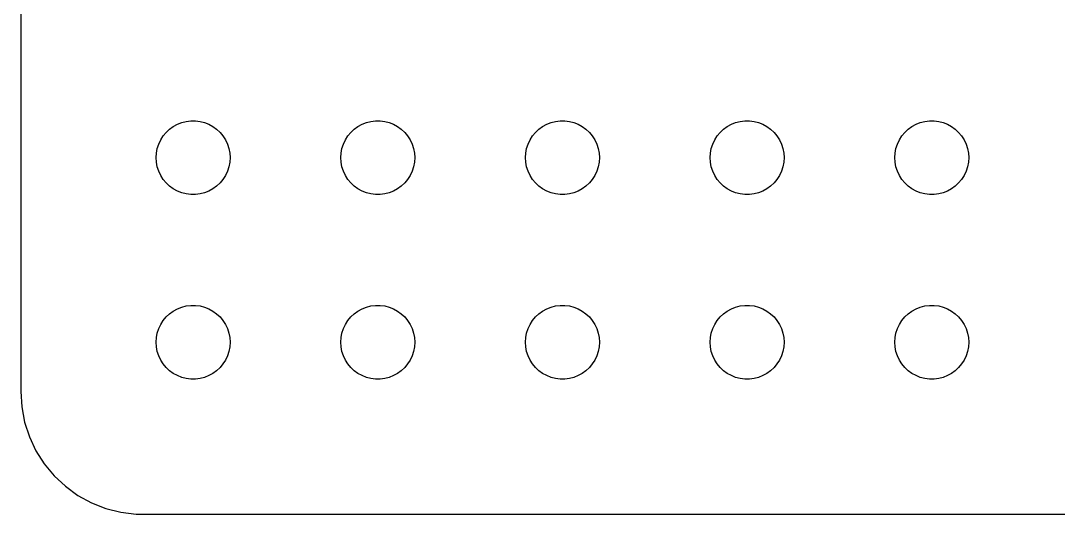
# Model space of a CAD drawing. Header units: metres. Extents: x -180 to 180, y -22 to 22.
# Drawn here: x -179.5 to -137.36, y -21.99 to -1.94 of the extents above; entities that cross this region are included whole.
import ezdxf

# ---------------------------------------------------------------- set-up
doc = ezdxf.new("R2010")
doc.units = ezdxf.units.M

msp = doc.modelspace()

# ---------------------------------------------------------------- linework, layer by layer
for p, q in [((-179.5, 17), (-179.5, -17)), ((-173.456, -6.34422), (-173.304, -6.23351)), ((-173.304, -6.23351), (-173.139, -6.14275)), ((-173.139, -6.14275), (-172.964, -6.07341)), ((-172.964, -6.07341), (-172.781, -6.02657)), ((-172.781, -6.02657), (-172.594, -6.00294)), ((-172.594, -6.00294), (-172.406, -6.00294)), ((-172.406, -6.00294), (-172.219, -6.02657)), ((-172.219, -6.02657), (-172.036, -6.07341)), ((-172.036, -6.07341), (-171.861, -6.14275)), ((-171.861, -6.14275), (-171.696, -6.23351)), ((-171.696, -6.23351), (-171.544, -6.34422)), ((-165.956, -6.34422), (-165.804, -6.23351)), ((-165.804, -6.23351), (-165.639, -6.14275)), ((-165.639, -6.14275), (-165.464, -6.07341)), ((-165.464, -6.07341), (-165.281, -6.02657)), ((-165.281, -6.02657), (-165.094, -6.00294)), ((-165.094, -6.00294), (-164.906, -6.00294)), ((-164.906, -6.00294), (-164.719, -6.02657)), ((-164.719, -6.02657), (-164.536, -6.07341)), ((-164.536, -6.07341), (-164.361, -6.14275)), ((-164.361, -6.14275), (-164.196, -6.23351)), ((-164.196, -6.23351), (-164.044, -6.34422)), ((-158.456, -6.34422), (-158.304, -6.23351)), ((-158.304, -6.23351), (-158.139, -6.14275)), ((-158.139, -6.14275), (-157.964, -6.07341)), ((-157.964, -6.07341), (-157.781, -6.02657)), ((-157.781, -6.02657), (-157.594, -6.00294)), ((-157.594, -6.00294), (-157.406, -6.00294)), ((-157.406, -6.00294), (-157.219, -6.02657)), ((-157.219, -6.02657), (-157.036, -6.07341)), ((-157.036, -6.07341), (-156.861, -6.14275)), ((-156.861, -6.14275), (-156.696, -6.23351)), ((-156.696, -6.23351), (-156.544, -6.34422)), ((-150.956, -6.34422), (-150.804, -6.23351)), ((-150.804, -6.23351), (-150.639, -6.14275)), ((-150.639, -6.14275), (-150.464, -6.07341)), ((-150.464, -6.07341), (-150.281, -6.02657)), ((-150.281, -6.02657), (-150.094, -6.00294)), ((-150.094, -6.00294), (-149.906, -6.00294)), ((-149.906, -6.00294), (-149.719, -6.02657)), ((-149.719, -6.02657), (-149.536, -6.07341)), ((-149.536, -6.07341), (-149.361, -6.14275)), ((-149.361, -6.14275), (-149.196, -6.23351)), ((-149.196, -6.23351), (-149.044, -6.34422)), ((-143.456, -6.34422), (-143.304, -6.23351)), ((-143.304, -6.23351), (-143.139, -6.14275)), ((-143.139, -6.14275), (-142.964, -6.07341)), ((-142.964, -6.07341), (-142.781, -6.02657)), ((-142.781, -6.02657), (-142.594, -6.00294)), ((-142.594, -6.00294), (-142.406, -6.00294)), ((-142.406, -6.00294), (-142.219, -6.02657)), ((-142.219, -6.02657), (-142.036, -6.07341)), ((-142.036, -6.07341), (-141.861, -6.14275)), ((-141.861, -6.14275), (-141.696, -6.23351)), ((-141.696, -6.23351), (-141.544, -6.34422)), ((-173.814, -6.77736), (-173.714, -6.61832)), ((-173.714, -6.61832), (-173.593, -6.47318)), ((-173.593, -6.47318), (-173.456, -6.34422)), ((-171.544, -6.34422), (-171.407, -6.47318)), ((-171.407, -6.47318), (-171.286, -6.61832)), ((-171.286, -6.61832), (-171.186, -6.77736)), ((-166.314, -6.77736), (-166.214, -6.61832)), ((-166.214, -6.61832), (-166.093, -6.47318)), ((-166.093, -6.47318), (-165.956, -6.34422)), ((-164.044, -6.34422), (-163.907, -6.47318)), ((-163.907, -6.47318), (-163.786, -6.61832)), ((-163.786, -6.61832), (-163.686, -6.77736)), ((-158.814, -6.77736), (-158.714, -6.61832)), ((-158.714, -6.61832), (-158.593, -6.47318)), ((-158.593, -6.47318), (-158.456, -6.34422)), ((-156.544, -6.34422), (-156.407, -6.47318)), ((-156.407, -6.47318), (-156.286, -6.61832)), ((-156.286, -6.61832), (-156.186, -6.77736)), ((-151.314, -6.77736), (-151.214, -6.61832)), ((-151.214, -6.61832), (-151.093, -6.47318)), ((-151.093, -6.47318), (-150.956, -6.34422)), ((-149.044, -6.34422), (-148.907, -6.47318)), ((-148.907, -6.47318), (-148.786, -6.61832)), ((-148.786, -6.61832), (-148.686, -6.77736)), ((-143.814, -6.77736), (-143.714, -6.61832)), ((-143.714, -6.61832), (-143.593, -6.47318)), ((-143.593, -6.47318), (-143.456, -6.34422)), ((-141.544, -6.34422), (-141.407, -6.47318)), ((-141.407, -6.47318), (-141.286, -6.61832)), ((-141.286, -6.61832), (-141.186, -6.77736)), ((-173.988, -7.312), (-173.953, -7.12695)), ((-173.953, -7.12695), (-173.895, -6.9478)), ((-173.895, -6.9478), (-173.814, -6.77736)), ((-171.186, -6.77736), (-171.105, -6.9478)), ((-171.105, -6.9478), (-171.047, -7.12695)), ((-171.047, -7.12695), (-171.012, -7.312)), ((-166.488, -7.312), (-166.453, -7.12695)), ((-166.453, -7.12695), (-166.395, -6.9478)), ((-166.395, -6.9478), (-166.314, -6.77736)), ((-163.686, -6.77736), (-163.605, -6.9478)), ((-163.605, -6.9478), (-163.547, -7.12695)), ((-163.547, -7.12695), (-163.512, -7.312)), ((-158.988, -7.312), (-158.953, -7.12695)), ((-158.953, -7.12695), (-158.895, -6.9478)), ((-158.895, -6.9478), (-158.814, -6.77736)), ((-156.186, -6.77736), (-156.105, -6.9478)), ((-156.105, -6.9478), (-156.047, -7.12695)), ((-156.047, -7.12695), (-156.012, -7.312)), ((-151.488, -7.312), (-151.453, -7.12695)), ((-151.453, -7.12695), (-151.395, -6.9478)), ((-151.395, -6.9478), (-151.314, -6.77736)), ((-148.686, -6.77736), (-148.605, -6.9478)), ((-148.605, -6.9478), (-148.547, -7.12695)), ((-148.547, -7.12695), (-148.512, -7.312)), ((-143.988, -7.312), (-143.953, -7.12695)), ((-143.953, -7.12695), (-143.895, -6.9478)), ((-143.895, -6.9478), (-143.814, -6.77736)), ((-141.186, -6.77736), (-141.105, -6.9478)), ((-141.105, -6.9478), (-141.047, -7.12695)), ((-141.047, -7.12695), (-141.012, -7.312)), ((-174, -7.5), (-173.988, -7.312)), ((-173.988, -7.68799), (-174, -7.5)), ((-171.012, -7.312), (-171, -7.5)), ((-171, -7.5), (-171.012, -7.68799)), ((-166.5, -7.5), (-166.488, -7.312)), ((-166.488, -7.68799), (-166.5, -7.5)), ((-163.512, -7.312), (-163.5, -7.5)), ((-163.5, -7.5), (-163.512, -7.68799)), ((-159, -7.5), (-158.988, -7.312)), ((-158.988, -7.68799), (-159, -7.5)), ((-156.012, -7.312), (-156, -7.5)), ((-156, -7.5), (-156.012, -7.68799)), ((-151.5, -7.5), (-151.488, -7.312)), ((-151.488, -7.68799), (-151.5, -7.5)), ((-148.512, -7.312), (-148.5, -7.5)), ((-148.5, -7.5), (-148.512, -7.68799)), ((-144, -7.5), (-143.988, -7.312)), ((-143.988, -7.68799), (-144, -7.5)), ((-141.012, -7.312), (-141, -7.5)), ((-141, -7.5), (-141.012, -7.68799)), ((-173.953, -7.87303), (-173.988, -7.68799)), ((-173.895, -8.05219), (-173.953, -7.87303)), ((-171.047, -7.87303), (-171.105, -8.05219)), ((-171.012, -7.68799), (-171.047, -7.87303)), ((-166.453, -7.87303), (-166.488, -7.68799)), ((-166.395, -8.05219), (-166.453, -7.87303)), ((-163.547, -7.87303), (-163.605, -8.05219)), ((-163.512, -7.68799), (-163.547, -7.87303)), ((-158.953, -7.87303), (-158.988, -7.68799)), ((-158.895, -8.05219), (-158.953, -7.87303)), ((-156.047, -7.87303), (-156.105, -8.05219)), ((-156.012, -7.68799), (-156.047, -7.87303)), ((-151.453, -7.87303), (-151.488, -7.68799)), ((-151.395, -8.05219), (-151.453, -7.87303)), ((-148.547, -7.87303), (-148.605, -8.05219)), ((-148.512, -7.68799), (-148.547, -7.87303)), ((-143.953, -7.87303), (-143.988, -7.68799)), ((-143.895, -8.05219), (-143.953, -7.87303)), ((-141.047, -7.87303), (-141.105, -8.05219)), ((-141.012, -7.68799), (-141.047, -7.87303)), ((-173.814, -8.22263), (-173.895, -8.05219)), ((-173.714, -8.38167), (-173.814, -8.22263)), ((-173.593, -8.52681), (-173.714, -8.38167)), ((-171.286, -8.38167), (-171.407, -8.52681)), ((-171.186, -8.22263), (-171.286, -8.38167)), ((-171.105, -8.05219), (-171.186, -8.22263)), ((-166.314, -8.22263), (-166.395, -8.05219)), ((-166.214, -8.38167), (-166.314, -8.22263)), ((-166.093, -8.52681), (-166.214, -8.38167)), ((-163.786, -8.38167), (-163.907, -8.52681)), ((-163.686, -8.22263), (-163.786, -8.38167)), ((-163.605, -8.05219), (-163.686, -8.22263)), ((-158.814, -8.22263), (-158.895, -8.05219)), ((-158.714, -8.38167), (-158.814, -8.22263)), ((-158.593, -8.52681), (-158.714, -8.38167)), ((-156.286, -8.38167), (-156.407, -8.52681)), ((-156.186, -8.22263), (-156.286, -8.38167)), ((-156.105, -8.05219), (-156.186, -8.22263)), ((-151.314, -8.22263), (-151.395, -8.05219)), ((-151.214, -8.38167), (-151.314, -8.22263)), ((-151.093, -8.52681), (-151.214, -8.38167)), ((-148.786, -8.38167), (-148.907, -8.52681)), ((-148.686, -8.22263), (-148.786, -8.38167)), ((-148.605, -8.05219), (-148.686, -8.22263)), ((-143.814, -8.22263), (-143.895, -8.05219)), ((-143.714, -8.38167), (-143.814, -8.22263)), ((-143.593, -8.52681), (-143.714, -8.38167)), ((-141.286, -8.38167), (-141.407, -8.52681)), ((-141.186, -8.22263), (-141.286, -8.38167)), ((-141.105, -8.05219), (-141.186, -8.22263)), ((-173.456, -8.65576), (-173.593, -8.52681)), ((-173.304, -8.76648), (-173.456, -8.65576)), ((-173.139, -8.85724), (-173.304, -8.76648)), ((-171.696, -8.76648), (-171.861, -8.85724)), ((-171.544, -8.65576), (-171.696, -8.76648)), ((-171.407, -8.52681), (-171.544, -8.65576)), ((-165.956, -8.65576), (-166.093, -8.52681)), ((-165.804, -8.76648), (-165.956, -8.65576)), ((-165.639, -8.85724), (-165.804, -8.76648)), ((-164.196, -8.76648), (-164.361, -8.85724)), ((-164.044, -8.65576), (-164.196, -8.76648)), ((-163.907, -8.52681), (-164.044, -8.65576)), ((-158.456, -8.65576), (-158.593, -8.52681)), ((-158.304, -8.76648), (-158.456, -8.65576)), ((-158.139, -8.85724), (-158.304, -8.76648)), ((-156.696, -8.76648), (-156.861, -8.85724)), ((-156.544, -8.65576), (-156.696, -8.76648)), ((-156.407, -8.52681), (-156.544, -8.65576)), ((-150.956, -8.65576), (-151.093, -8.52681)), ((-150.804, -8.76648), (-150.956, -8.65576)), ((-150.639, -8.85724), (-150.804, -8.76648)), ((-149.196, -8.76648), (-149.361, -8.85724)), ((-149.044, -8.65576), (-149.196, -8.76648)), ((-148.907, -8.52681), (-149.044, -8.65576)), ((-143.456, -8.65576), (-143.593, -8.52681)), ((-143.304, -8.76648), (-143.456, -8.65576)), ((-143.139, -8.85724), (-143.304, -8.76648)), ((-141.696, -8.76648), (-141.861, -8.85724)), ((-141.544, -8.65576), (-141.696, -8.76648)), ((-141.407, -8.52681), (-141.544, -8.65576)), ((-172.964, -8.92657), (-173.139, -8.85724)), ((-172.781, -8.97342), (-172.964, -8.92657)), ((-172.594, -8.99704), (-172.781, -8.97342)), ((-172.406, -8.99704), (-172.594, -8.99704)), ((-172.219, -8.97342), (-172.406, -8.99704)), ((-172.036, -8.92657), (-172.219, -8.97342)), ((-171.861, -8.85724), (-172.036, -8.92657)), ((-165.464, -8.92657), (-165.639, -8.85724)), ((-165.281, -8.97342), (-165.464, -8.92657)), ((-165.094, -8.99704), (-165.281, -8.97342)), ((-164.906, -8.99704), (-165.094, -8.99704)), ((-164.719, -8.97342), (-164.906, -8.99704)), ((-164.536, -8.92657), (-164.719, -8.97342)), ((-164.361, -8.85724), (-164.536, -8.92657)), ((-157.964, -8.92657), (-158.139, -8.85724)), ((-157.781, -8.97342), (-157.964, -8.92657)), ((-157.594, -8.99704), (-157.781, -8.97342)), ((-157.406, -8.99704), (-157.594, -8.99704)), ((-157.219, -8.97342), (-157.406, -8.99704)), ((-157.036, -8.92657), (-157.219, -8.97342)), ((-156.861, -8.85724), (-157.036, -8.92657)), ((-150.464, -8.92657), (-150.639, -8.85724)), ((-150.281, -8.97342), (-150.464, -8.92657)), ((-150.094, -8.99704), (-150.281, -8.97342)), ((-149.906, -8.99704), (-150.094, -8.99704)), ((-149.719, -8.97342), (-149.906, -8.99704)), ((-149.536, -8.92657), (-149.719, -8.97342)), ((-149.361, -8.85724), (-149.536, -8.92657)), ((-142.964, -8.92657), (-143.139, -8.85724)), ((-142.781, -8.97342), (-142.964, -8.92657)), ((-142.594, -8.99704), (-142.781, -8.97342)), ((-142.406, -8.99704), (-142.594, -8.99704)), ((-142.219, -8.97342), (-142.406, -8.99704)), ((-142.036, -8.92657), (-142.219, -8.97342)), ((-141.861, -8.85724), (-142.036, -8.92657)), ((-173.593, -13.9732), (-173.456, -13.8442)), ((-173.456, -13.8442), (-173.304, -13.7335)), ((-173.304, -13.7335), (-173.139, -13.6427)), ((-173.139, -13.6427), (-172.964, -13.5734)), ((-172.964, -13.5734), (-172.781, -13.5266)), ((-172.781, -13.5266), (-172.594, -13.5029)), ((-172.594, -13.5029), (-172.406, -13.5029)), ((-172.406, -13.5029), (-172.219, -13.5266)), ((-172.219, -13.5266), (-172.036, -13.5734)), ((-172.036, -13.5734), (-171.861, -13.6427)), ((-171.861, -13.6427), (-171.696, -13.7335)), ((-171.696, -13.7335), (-171.544, -13.8442)), ((-171.544, -13.8442), (-171.407, -13.9732)), ((-166.093, -13.9732), (-165.956, -13.8442)), ((-165.956, -13.8442), (-165.804, -13.7335)), ((-165.804, -13.7335), (-165.639, -13.6427)), ((-165.639, -13.6427), (-165.464, -13.5734)), ((-165.464, -13.5734), (-165.281, -13.5266)), ((-165.281, -13.5266), (-165.094, -13.5029)), ((-165.094, -13.5029), (-164.906, -13.5029)), ((-164.906, -13.5029), (-164.719, -13.5266)), ((-164.719, -13.5266), (-164.536, -13.5734)), ((-164.536, -13.5734), (-164.361, -13.6427)), ((-164.361, -13.6427), (-164.196, -13.7335)), ((-164.196, -13.7335), (-164.044, -13.8442)), ((-164.044, -13.8442), (-163.907, -13.9732)), ((-158.593, -13.9732), (-158.456, -13.8442)), ((-158.456, -13.8442), (-158.304, -13.7335)), ((-158.304, -13.7335), (-158.139, -13.6427)), ((-158.139, -13.6427), (-157.964, -13.5734)), ((-157.964, -13.5734), (-157.781, -13.5266)), ((-157.781, -13.5266), (-157.594, -13.5029)), ((-157.594, -13.5029), (-157.406, -13.5029)), ((-157.406, -13.5029), (-157.219, -13.5266)), ((-157.219, -13.5266), (-157.036, -13.5734)), ((-157.036, -13.5734), (-156.861, -13.6427)), ((-156.861, -13.6427), (-156.696, -13.7335)), ((-156.696, -13.7335), (-156.544, -13.8442)), ((-156.544, -13.8442), (-156.407, -13.9732)), ((-151.093, -13.9732), (-150.956, -13.8442)), ((-150.956, -13.8442), (-150.804, -13.7335)), ((-150.804, -13.7335), (-150.639, -13.6427)), ((-150.639, -13.6427), (-150.464, -13.5734)), ((-150.464, -13.5734), (-150.281, -13.5266)), ((-150.281, -13.5266), (-150.094, -13.5029)), ((-150.094, -13.5029), (-149.906, -13.5029)), ((-149.906, -13.5029), (-149.719, -13.5266)), ((-149.719, -13.5266), (-149.536, -13.5734)), ((-149.536, -13.5734), (-149.361, -13.6427)), ((-149.361, -13.6427), (-149.196, -13.7335)), ((-149.196, -13.7335), (-149.044, -13.8442)), ((-149.044, -13.8442), (-148.907, -13.9732)), ((-143.593, -13.9732), (-143.456, -13.8442)), ((-143.456, -13.8442), (-143.304, -13.7335)), ((-143.304, -13.7335), (-143.139, -13.6427)), ((-143.139, -13.6427), (-142.964, -13.5734)), ((-142.964, -13.5734), (-142.781, -13.5266)), ((-142.781, -13.5266), (-142.594, -13.5029)), ((-142.594, -13.5029), (-142.406, -13.5029)), ((-142.406, -13.5029), (-142.219, -13.5266)), ((-142.219, -13.5266), (-142.036, -13.5734)), ((-142.036, -13.5734), (-141.861, -13.6427)), ((-141.861, -13.6427), (-141.696, -13.7335)), ((-141.696, -13.7335), (-141.544, -13.8442)), ((-141.544, -13.8442), (-141.407, -13.9732)), ((-173.895, -14.4478), (-173.814, -14.2774)), ((-173.814, -14.2774), (-173.714, -14.1183)), ((-173.714, -14.1183), (-173.593, -13.9732)), ((-171.407, -13.9732), (-171.286, -14.1183)), ((-171.286, -14.1183), (-171.186, -14.2774)), ((-171.186, -14.2774), (-171.105, -14.4478)), ((-166.395, -14.4478), (-166.314, -14.2774)), ((-166.314, -14.2774), (-166.214, -14.1183)), ((-166.214, -14.1183), (-166.093, -13.9732)), ((-163.907, -13.9732), (-163.786, -14.1183)), ((-163.786, -14.1183), (-163.686, -14.2774)), ((-163.686, -14.2774), (-163.605, -14.4478)), ((-158.895, -14.4478), (-158.814, -14.2774)), ((-158.814, -14.2774), (-158.714, -14.1183)), ((-158.714, -14.1183), (-158.593, -13.9732)), ((-156.407, -13.9732), (-156.286, -14.1183)), ((-156.286, -14.1183), (-156.186, -14.2774)), ((-156.186, -14.2774), (-156.105, -14.4478)), ((-151.395, -14.4478), (-151.314, -14.2774)), ((-151.314, -14.2774), (-151.214, -14.1183)), ((-151.214, -14.1183), (-151.093, -13.9732)), ((-148.907, -13.9732), (-148.786, -14.1183)), ((-148.786, -14.1183), (-148.686, -14.2774)), ((-148.686, -14.2774), (-148.605, -14.4478)), ((-143.895, -14.4478), (-143.814, -14.2774)), ((-143.814, -14.2774), (-143.714, -14.1183)), ((-143.714, -14.1183), (-143.593, -13.9732)), ((-141.407, -13.9732), (-141.286, -14.1183)), ((-141.286, -14.1183), (-141.186, -14.2774)), ((-141.186, -14.2774), (-141.105, -14.4478)), ((-173.988, -14.812), (-173.953, -14.627)), ((-173.953, -14.627), (-173.895, -14.4478)), ((-171.105, -14.4478), (-171.047, -14.627)), ((-171.047, -14.627), (-171.012, -14.812)), ((-166.488, -14.812), (-166.453, -14.627)), ((-166.453, -14.627), (-166.395, -14.4478)), ((-163.605, -14.4478), (-163.547, -14.627)), ((-163.547, -14.627), (-163.512, -14.812)), ((-158.988, -14.812), (-158.953, -14.627)), ((-158.953, -14.627), (-158.895, -14.4478)), ((-156.105, -14.4478), (-156.047, -14.627)), ((-156.047, -14.627), (-156.012, -14.812)), ((-151.488, -14.812), (-151.453, -14.627)), ((-151.453, -14.627), (-151.395, -14.4478)), ((-148.605, -14.4478), (-148.547, -14.627)), ((-148.547, -14.627), (-148.512, -14.812)), ((-143.988, -14.812), (-143.953, -14.627)), ((-143.953, -14.627), (-143.895, -14.4478)), ((-141.105, -14.4478), (-141.047, -14.627)), ((-141.047, -14.627), (-141.012, -14.812)), ((-174, -15), (-173.988, -14.812)), ((-173.988, -15.188), (-174, -15)), ((-171.012, -14.812), (-171, -15)), ((-171, -15), (-171.012, -15.188)), ((-166.5, -15), (-166.488, -14.812)), ((-166.488, -15.188), (-166.5, -15)), ((-163.512, -14.812), (-163.5, -15)), ((-163.5, -15), (-163.512, -15.188)), ((-159, -15), (-158.988, -14.812)), ((-158.988, -15.188), (-159, -15)), ((-156.012, -14.812), (-156, -15)), ((-156, -15), (-156.012, -15.188)), ((-151.5, -15), (-151.488, -14.812)), ((-151.488, -15.188), (-151.5, -15)), ((-148.512, -14.812), (-148.5, -15)), ((-148.5, -15), (-148.512, -15.188)), ((-144, -15), (-143.988, -14.812)), ((-143.988, -15.188), (-144, -15)), ((-141.012, -14.812), (-141, -15)), ((-141, -15), (-141.012, -15.188)), ((-173.953, -15.373), (-173.988, -15.188)), ((-173.895, -15.5522), (-173.953, -15.373)), ((-173.814, -15.7226), (-173.895, -15.5522)), ((-171.105, -15.5522), (-171.186, -15.7226)), ((-171.047, -15.373), (-171.105, -15.5522)), ((-171.012, -15.188), (-171.047, -15.373)), ((-166.453, -15.373), (-166.488, -15.188)), ((-166.395, -15.5522), (-166.453, -15.373)), ((-166.314, -15.7226), (-166.395, -15.5522)), ((-163.605, -15.5522), (-163.686, -15.7226)), ((-163.547, -15.373), (-163.605, -15.5522)), ((-163.512, -15.188), (-163.547, -15.373)), ((-158.953, -15.373), (-158.988, -15.188)), ((-158.895, -15.5522), (-158.953, -15.373)), ((-158.814, -15.7226), (-158.895, -15.5522)), ((-156.105, -15.5522), (-156.186, -15.7226)), ((-156.047, -15.373), (-156.105, -15.5522)), ((-156.012, -15.188), (-156.047, -15.373)), ((-151.453, -15.373), (-151.488, -15.188)), ((-151.395, -15.5522), (-151.453, -15.373)), ((-151.314, -15.7226), (-151.395, -15.5522)), ((-148.605, -15.5522), (-148.686, -15.7226)), ((-148.547, -15.373), (-148.605, -15.5522)), ((-148.512, -15.188), (-148.547, -15.373)), ((-143.953, -15.373), (-143.988, -15.188)), ((-143.895, -15.5522), (-143.953, -15.373)), ((-143.814, -15.7226), (-143.895, -15.5522)), ((-141.105, -15.5522), (-141.186, -15.7226)), ((-141.047, -15.373), (-141.105, -15.5522)), ((-141.012, -15.188), (-141.047, -15.373)), ((-173.714, -15.8817), (-173.814, -15.7226)), ((-173.593, -16.0268), (-173.714, -15.8817)), ((-171.286, -15.8817), (-171.407, -16.0268)), ((-171.186, -15.7226), (-171.286, -15.8817)), ((-166.214, -15.8817), (-166.314, -15.7226)), ((-166.093, -16.0268), (-166.214, -15.8817)), ((-163.786, -15.8817), (-163.907, -16.0268)), ((-163.686, -15.7226), (-163.786, -15.8817)), ((-158.714, -15.8817), (-158.814, -15.7226)), ((-158.593, -16.0268), (-158.714, -15.8817)), ((-156.286, -15.8817), (-156.407, -16.0268)), ((-156.186, -15.7226), (-156.286, -15.8817)), ((-151.214, -15.8817), (-151.314, -15.7226)), ((-151.093, -16.0268), (-151.214, -15.8817)), ((-148.786, -15.8817), (-148.907, -16.0268)), ((-148.686, -15.7226), (-148.786, -15.8817)), ((-143.714, -15.8817), (-143.814, -15.7226)), ((-143.593, -16.0268), (-143.714, -15.8817)), ((-141.286, -15.8817), (-141.407, -16.0268)), ((-141.186, -15.7226), (-141.286, -15.8817)), ((-173.456, -16.1558), (-173.593, -16.0268)), ((-173.304, -16.2665), (-173.456, -16.1558)), ((-173.139, -16.3572), (-173.304, -16.2665)), ((-172.964, -16.4266), (-173.139, -16.3572)), ((-172.781, -16.4734), (-172.964, -16.4266)), ((-172.036, -16.4266), (-172.219, -16.4734)), ((-171.861, -16.3572), (-172.036, -16.4266)), ((-171.696, -16.2665), (-171.861, -16.3572)), ((-171.544, -16.1558), (-171.696, -16.2665)), ((-171.407, -16.0268), (-171.544, -16.1558)), ((-165.956, -16.1558), (-166.093, -16.0268)), ((-165.804, -16.2665), (-165.956, -16.1558)), ((-165.639, -16.3572), (-165.804, -16.2665)), ((-165.464, -16.4266), (-165.639, -16.3572)), ((-165.281, -16.4734), (-165.464, -16.4266)), ((-164.536, -16.4266), (-164.719, -16.4734)), ((-164.361, -16.3572), (-164.536, -16.4266)), ((-164.196, -16.2665), (-164.361, -16.3572)), ((-164.044, -16.1558), (-164.196, -16.2665)), ((-163.907, -16.0268), (-164.044, -16.1558)), ((-158.456, -16.1558), (-158.593, -16.0268)), ((-158.304, -16.2665), (-158.456, -16.1558)), ((-158.139, -16.3572), (-158.304, -16.2665)), ((-157.964, -16.4266), (-158.139, -16.3572)), ((-157.781, -16.4734), (-157.964, -16.4266)), ((-157.036, -16.4266), (-157.219, -16.4734)), ((-156.861, -16.3572), (-157.036, -16.4266)), ((-156.696, -16.2665), (-156.861, -16.3572)), ((-156.544, -16.1558), (-156.696, -16.2665)), ((-156.407, -16.0268), (-156.544, -16.1558)), ((-150.956, -16.1558), (-151.093, -16.0268)), ((-150.804, -16.2665), (-150.956, -16.1558)), ((-150.639, -16.3572), (-150.804, -16.2665)), ((-150.464, -16.4266), (-150.639, -16.3572)), ((-150.281, -16.4734), (-150.464, -16.4266)), ((-149.536, -16.4266), (-149.719, -16.4734)), ((-149.361, -16.3572), (-149.536, -16.4266)), ((-149.196, -16.2665), (-149.361, -16.3572)), ((-149.044, -16.1558), (-149.196, -16.2665)), ((-148.907, -16.0268), (-149.044, -16.1558)), ((-143.456, -16.1558), (-143.593, -16.0268)), ((-143.304, -16.2665), (-143.456, -16.1558)), ((-143.139, -16.3572), (-143.304, -16.2665)), ((-142.964, -16.4266), (-143.139, -16.3572)), ((-142.781, -16.4734), (-142.964, -16.4266)), ((-142.036, -16.4266), (-142.219, -16.4734)), ((-141.861, -16.3572), (-142.036, -16.4266)), ((-141.696, -16.2665), (-141.861, -16.3572)), ((-141.544, -16.1558), (-141.696, -16.2665)), ((-141.407, -16.0268), (-141.544, -16.1558)), ((-172.594, -16.497), (-172.781, -16.4734)), ((-172.406, -16.497), (-172.594, -16.497)), ((-172.219, -16.4734), (-172.406, -16.497)), ((-165.094, -16.497), (-165.281, -16.4734)), ((-164.906, -16.497), (-165.094, -16.497)), ((-164.719, -16.4734), (-164.906, -16.497)), ((-157.594, -16.497), (-157.781, -16.4734)), ((-157.406, -16.497), (-157.594, -16.497)), ((-157.219, -16.4734), (-157.406, -16.497)), ((-150.094, -16.497), (-150.281, -16.4734)), ((-149.906, -16.497), (-150.094, -16.497)), ((-149.719, -16.4734), (-149.906, -16.497)), ((-142.594, -16.497), (-142.781, -16.4734)), ((-142.406, -16.497), (-142.594, -16.497)), ((-142.219, -16.4734), (-142.406, -16.497)), ((-179.5, -17), (-179.461, -17.6267)), ((-179.461, -17.6267), (-179.343, -18.2434)), ((-179.343, -18.2434), (-179.149, -18.8406)), ((-179.149, -18.8406), (-178.882, -19.4088)), ((-178.882, -19.4088), (-178.545, -19.9389)), ((-178.545, -19.9389), (-178.145, -20.4227)), ((-178.145, -20.4227), (-177.687, -20.8526)), ((-177.687, -20.8526), (-177.179, -21.2216)), ((-177.179, -21.2216), (-176.629, -21.5241)), ((-176.629, -21.5241), (-176.045, -21.7553)), ((-176.045, -21.7553), (-175.437, -21.9114)), ((-175.437, -21.9114), (-174.814, -21.9901)), ((-174.814, -21.9901), (174.814, -21.9901))]:
    msp.add_line(p, q)

doc.saveas('drawing.dxf')
